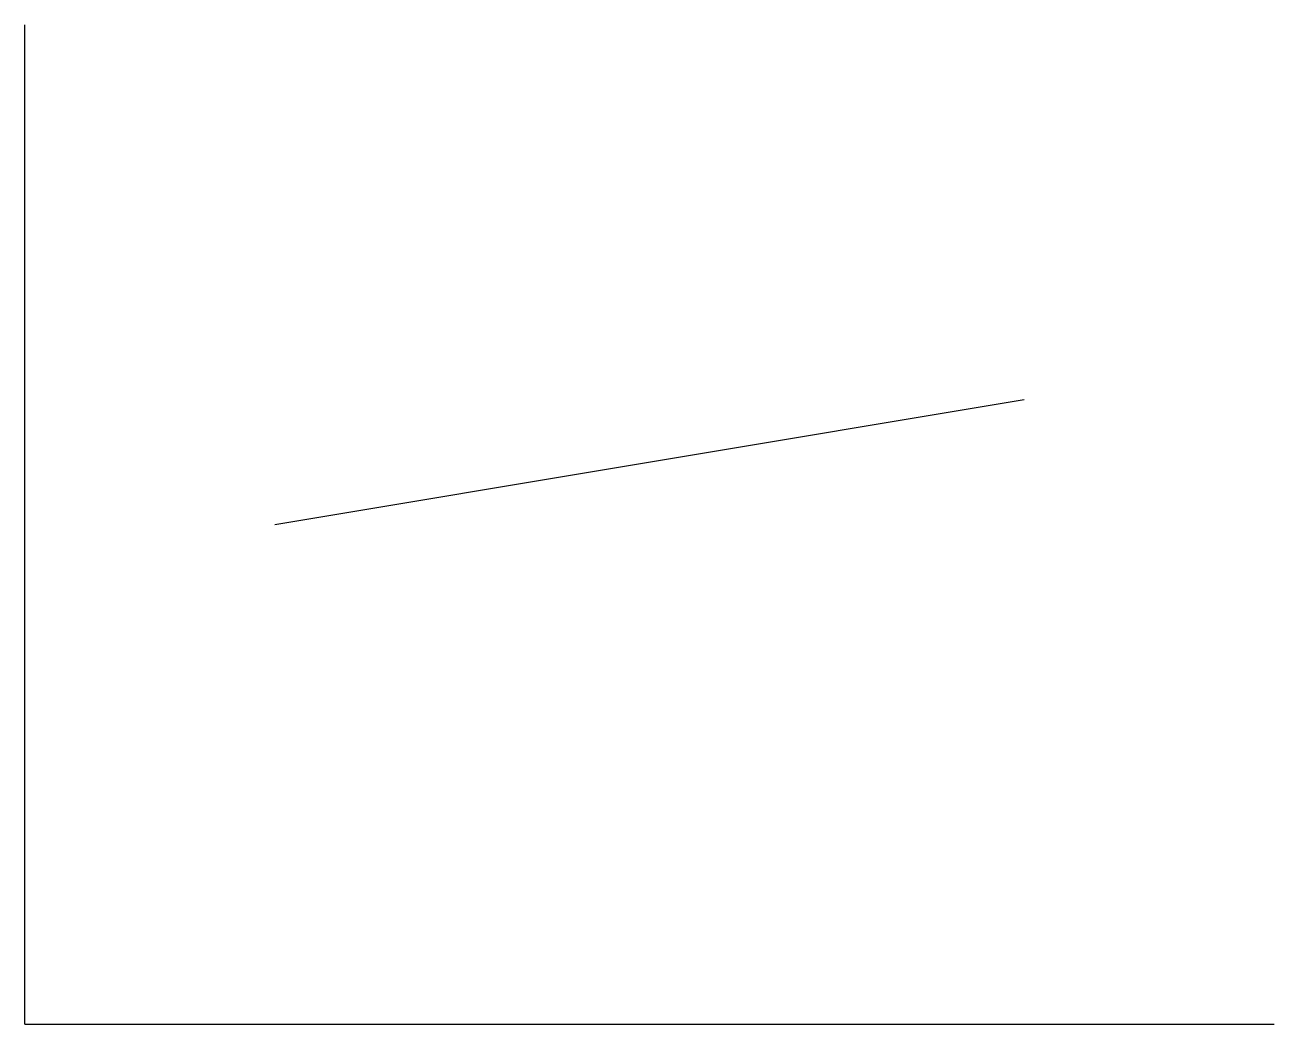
# Model space of a CAD drawing. Extents: x 0 to 5000, y 0 to 4000.
import ezdxf

# ---------------------------------------------------------------- set-up
doc = ezdxf.new("R2010")
doc.units = 0
doc.layers.add('STOREY_1', color=7, linetype='CONTINUOUS')

msp = doc.modelspace()

# ---------------------------------------------------------------- linework, layer by layer
at = {"layer": 'STOREY_1'}
for p, q in [((0, 0), (0, 4000)), ((1000, 2000), (4000, 2500)), ((0, 0), (5000, 0))]:
    msp.add_line(p, q, dxfattribs=at)

doc.saveas('drawing.dxf')
